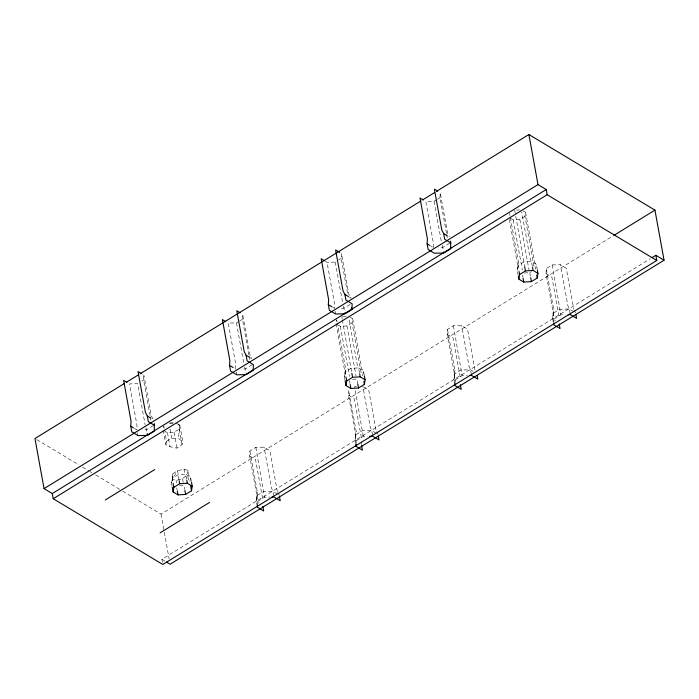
<?xml version="1.0" encoding="UTF-8"?>
<svg xmlns="http://www.w3.org/2000/svg" width="699" height="699" viewBox="0 0 699 699"><rect width="100%" height="100%" fill="white"/><g stroke="black" fill="none" stroke-linecap="round" stroke-linejoin="round"><path stroke-width="0.52" stroke-dasharray="3.5 2.62" d="M150.128 415.756L143.636 380.038L143.845 375.048L142.185 374.044M248.914 354.952L242.431 319.242L242.632 314.244L250.076 355.214L251.902 358.238M257.232 506.277L256.384 501.585L257.127 496.98L249.683 456.01L249.893 451.012L255.86 447.343L264.073 447.15L269.91 450.654L277.354 491.615M257.127 496.98L257.346 491.982L249.893 451.012M257.485 505.298L257.651 501.463L256.62 495.836L257.346 491.982M347.517 293.099L341.217 258.438L341.427 253.44L348.871 294.41L351.143 298.193L349.351 297.119M355.922 436.176L348.469 395.206L348.687 390.217L356.132 431.178L355.171 440.781L355.677 443.594M356.315 443.533L355.415 435.031L356.132 431.178M446.495 233.352L440.003 197.634L440.213 192.636L447.657 233.606L449.474 236.629M454.804 384.668L453.957 379.976L454.708 375.372L447.264 334.402L447.474 329.412L453.433 325.743L461.646 325.551L467.482 329.046L474.927 370.016M454.708 375.372L454.918 370.374L447.474 329.412M455.058 383.69L455.224 379.863L454.201 374.236L454.918 370.374M553.259 321.994L552.743 319.181L553.494 314.567L546.05 273.606L546.26 268.608L552.219 264.938L560.432 264.746L566.269 268.25L573.713 309.211M553.494 314.567L553.704 309.578L546.26 268.608M553.888 321.933L552.988 313.432L553.704 309.578M361.427 444.538L361.619 441.619M191.299 481.2L190.582 477.225L188.913 475.32L188.022 470.427L184.003 469.108L177.616 470.75L172.504 473.887L172.347 480.362L171.508 483.018L172.05 485.997M164.204 428.181L163.837 426.163L163.234 430.191L165.838 444.512L170.014 446.705L176.978 448.19L182.002 444.634L182.806 441.716L178.437 438.483L179.8 425.149L175.554 422.607M182.002 444.634L179.197 429.177L179.8 425.149L176.838 424.573M171.508 483.018L172.95 476.334L172.504 473.887M172.347 480.362L172.95 476.334M184.003 469.108L184.667 472.777L185.689 474.289L190.582 477.225L189.883 481.856L188.311 479.348L187.419 474.446L188.022 470.427M352.68 318.753L361.794 368.915L363.454 370.82L362.764 375.45L361.191 372.943L352.069 322.772L352.68 318.753L350.129 317.224M344.93 379.601L344.389 376.612L345.83 369.928L337.294 322.964M344.389 376.612L345.83 369.928M525.552 212.347L534.674 262.518L536.334 264.414L535.635 269.045L534.062 266.537L524.949 216.367L525.552 212.347L523.009 210.818M518.169 275.179L517.269 270.216L518.71 263.532L510.174 216.559M517.269 270.216L518.71 263.532M165.838 444.512L166.589 441.296L164.938 432.218M178.988 479.741L177.616 470.75L172.129 479.138L176.148 480.458L182.544 478.815L187.419 474.446M141.941 381.086L143.636 380.038M235.799 369.186L235.694 364.065L228.25 323.095L236.463 322.912L239.023 321.339M239.871 320.815L242.431 319.242M325.367 261.295L327.036 262.3L335.249 262.108L337.809 260.535M338.657 260.011L341.217 258.438M433.371 247.586L433.266 242.466L425.822 201.495L434.044 201.303L436.595 199.731M437.443 199.206L440.003 197.634M153.326 425.542L146.467 429.771L142.264 429.868M252.112 364.747L245.253 368.967L241.05 369.063M350.042 304.467L344.039 308.163L340.894 308.233M449.684 243.138L442.834 247.359L438.623 247.463M164.082 430.698L167.48 432.733L174.086 432.314L179.197 429.177M337.809 324.808L340.352 326.337L346.966 325.917L352.069 322.772M510.681 218.403L513.232 219.932L519.846 219.512L524.949 216.367M166.589 441.296L171.692 438.159L178.437 438.483M524.329 273.003L529.763 272.662L531.441 271.631M122.727 491.17L161.006 514.132L612.866 236.017M162.456 562.415L161.897 559.305L650.341 258.674M257.651 501.463L264.502 497.242L269.762 497.12M356.438 440.658L363.297 436.438L367.499 436.342M455.224 379.863L462.083 375.643L467.334 375.512M554.01 319.059L560.869 314.838L565.072 314.742M516.587 210.102L519.418 209.918M342.763 316.56L347.482 316.263M352.541 379.339L356.892 379.068L357.792 384.031M169.883 422.965L173.667 422.729M179.66 485.744L184.012 485.464L184.737 489.44M356.7 386.495L354.646 386.547L363.297 436.438M172.889 423.795L168.94 423.026L169.307 425.044M546.05 273.606L551.878 277.101L559.322 318.071M573.774 311.667L569.301 308.984L559.847 309.211L552.988 313.432L552.743 319.181L555.425 320.789M430.689 245.969L432.471 247.044M447.264 334.402L453.092 337.905L460.536 378.875M473.197 371.396L470.514 369.788L461.06 370.007L454.201 374.236L453.957 379.976L456.639 381.593M332.794 307.307L334.585 308.381L334.48 303.261L327.036 262.3M363.698 386.853L368.696 389.85L376.141 430.82M348.469 395.206L354.306 398.71L361.75 439.671M249.674 357.381L251.457 358.456M376.202 433.275L371.728 430.593L362.265 430.811L355.415 435.031L355.171 440.781L356.953 441.855M249.683 456.01L255.519 459.505L262.964 500.475M277.416 494.071L272.942 491.397L263.479 491.615L256.62 495.836L256.384 501.585L259.067 503.193M134.322 428.382L137.013 429.99L136.908 424.87L129.464 383.9L137.677 383.707L145.121 424.677M36.82 439.645L78.838 464.844M82.569 467.089L89.105 471.012M90.04 471.572L91.91 472.69M95.649 474.927L121.792 490.611M161.897 559.305L165.549 561.489M153.116 419.042L151.29 416.01L143.845 375.048M574.176 310.094L575.565 312.741M376.604 431.702L377.984 434.341M277.818 492.498L279.198 495.145M442.292 245.323L443.856 252.986M343.506 306.127L345.07 313.79M244.72 366.931L246.109 373.659M145.934 427.727L146.982 432.585M570.157 313.676L569.301 308.984L567.876 305.716L560.432 264.746M552.219 264.938L560.869 314.838M537.417 270.382L536.334 264.414L531.45 261.487L530.427 259.967L521.699 211.937M532.35 266.45L531.45 261.487L523.839 261.968L517.968 265.585L518.868 270.557M529.763 272.662L530.489 276.638M519.846 219.512L528.96 269.683M514.691 210.216L524.739 266.939M513.232 219.932L522.354 270.102M522.52 275.135L522.878 277.119M509.588 213.361L509.982 215.493M509.37 219.521L518.099 267.551M446.678 234.401L447.447 238.604M471.371 374.481L470.514 369.788L469.09 366.521L461.646 325.551M434.044 201.303L441.488 242.273M453.433 325.743L462.083 375.643M364.179 374.795L363.454 370.82L358.57 367.884L357.547 366.372L348.626 317.267M372.576 435.285L371.728 430.593L370.304 427.316L362.86 386.355M359.469 372.855L358.57 367.884L350.959 368.373L345.088 371.982L345.813 375.966M346.966 325.917L356.088 376.079M335.249 262.108L342.702 303.069M341.82 316.621L342.204 318.753M342.396 319.827L351.684 372.349M340.352 326.337L349.474 376.499M349.456 380.544L349.998 383.524M335.092 311.195L335.607 314.008M337.101 321.898L336.717 319.766L336.105 323.786L345.227 373.956M249.106 356.001L249.875 360.203M273.79 496.08L272.942 491.397L271.518 488.12L264.073 447.15M236.463 322.912L243.907 363.873M255.86 447.343L264.502 497.242M236.306 371.999L236.821 374.813M179.8 425.149L182.806 441.716M186.598 479.261L185.689 474.289L178.079 474.778L172.207 478.387L172.933 482.362M174.086 432.314L176.978 448.19M182.544 478.815L183.208 482.485M170.04 429.081L171.692 438.159M167.48 432.733L170.014 446.705M176.148 480.458L176.594 482.904M176.76 487.937L177.127 489.929M150.32 416.805L151.089 421.008M161.006 514.132L164.108 531.188M164.3 532.254L169.149 558.903M137.52 432.803L138.035 435.617"/><path stroke-width="1.05" d="M154.252 423.55L154.348 431.178L147.489 435.398L138.035 435.617L131.77 431.86L130.748 426.233L131.071 421.366L123.627 380.405L126.956 382.405M257.485 505.298L257.407 507.212L263.663 510.969L262.815 506.277M324.537 260.797L321.199 258.796L328.644 299.766L328.32 304.633L329.343 310.26L335.607 314.008L345.07 313.79L351.92 309.57L352.165 303.82L345.9 300.063L344.878 294.436L343.034 290.906L335.59 249.945L339.758 252.444M361.601 445.473L362.449 450.165L356.193 446.408L356.272 444.494M450.61 241.138L450.706 248.765L443.856 252.986L434.394 253.213L428.129 249.456L427.106 243.829L427.43 238.962L419.985 197.992L423.323 199.993M455.058 383.69L454.979 385.612L461.235 389.36L460.388 384.677M553.844 322.894L553.765 324.808L560.021 328.565L559.174 323.873M240.133 312.741L236.804 310.74L244.248 351.711L246.092 355.241L247.114 360.867L253.379 364.625L253.134 370.374L246.275 374.594L236.821 374.813L230.556 371.055L229.534 365.428L229.857 360.57L222.413 319.6L225.751 321.601M191.482 482.196L192.208 486.172L191.509 490.794L185.637 494.411L178.027 494.901L173.142 491.965L173.833 487.334L173.116 483.359M364.362 375.791L365.088 379.767L364.389 384.398L358.517 388.006L350.907 388.495L346.014 385.56L346.713 380.929L345.988 376.953M537.417 270.382L537.959 273.361L537.26 277.992L531.389 281.61L523.778 282.09L518.894 279.154L519.593 274.532L519.051 271.544M124.588 383.349L34.95 438.526L44.054 488.627L52.276 493.555L53.22 498.736L162.832 564.486L656.772 260.474L655.828 255.292L652.167 257.547M126.423 382.231L138.315 374.909M140.141 373.782L420.955 200.945M422.781 199.818L434.673 192.505M436.499 191.377L528.89 134.514L654.946 210.119L664.05 260.22L170.11 564.233L166.458 562.04M44.054 488.627L537.994 184.615L546.207 189.543L547.151 194.733L656.772 260.474M52.276 493.555L546.207 189.543M53.22 498.736L547.151 194.733M105.322 499.977L154.715 469.571M173.833 487.334L179.704 483.717L187.315 483.236L192.208 486.172M346.713 380.929L352.584 377.32L360.195 376.831L365.088 379.767M519.593 274.532L525.465 270.915L533.075 270.434L537.959 273.361M613.783 235.458L654.946 210.119M160.123 532.848L209.525 502.45M568.226 314.664L570.323 314.611L576.588 318.368L575.906 314.62M469.44 375.468L471.537 375.415L477.801 379.173L477.12 375.415M369.596 436.29L372.75 436.22L379.007 439.977L378.325 436.22M271.859 497.068L273.964 497.024L280.22 500.772L279.373 496.089M655.828 255.292L664.05 260.22M437.705 191.142L434.376 189.141L441.82 230.111L443.673 233.632L444.695 239.259L450.951 243.016M443.673 233.632L447.246 235.781M427.106 243.829L429.789 245.436M344.878 294.436L348.46 296.586M328.32 304.633L331.903 306.774M246.092 355.241L248.774 356.848M229.534 365.428L233.117 367.578M141.347 373.546L138.018 371.545L145.462 412.515L147.306 416.045L148.328 421.672L154.593 425.42M147.306 416.045L150.888 418.185M130.748 426.233L133.43 427.84M528.89 134.514L537.994 184.615M536.718 275.013L537.26 277.992M532.533 267.446L533.075 270.434M530.672 277.634L531.389 281.61M524.739 266.939L525.465 270.915M523.062 278.115L523.778 282.09M518.352 276.175L518.894 279.154M351.58 307.691L351.92 309.57M363.847 381.409L364.389 384.398M359.653 373.851L360.195 376.831M357.792 384.031L358.517 388.006M351.859 373.345L352.584 377.32M350.182 384.52L350.907 388.495M345.114 380.588L346.014 385.56M355.852 444.538L356.193 446.408M190.609 485.831L191.509 490.794M186.773 480.257L187.315 483.236M184.912 490.436L185.637 494.411M179.162 480.737L179.704 483.717M177.301 490.916L178.027 494.901M172.234 486.993L173.142 491.965M147.148 433.52L147.489 435.398"/></g></svg>
